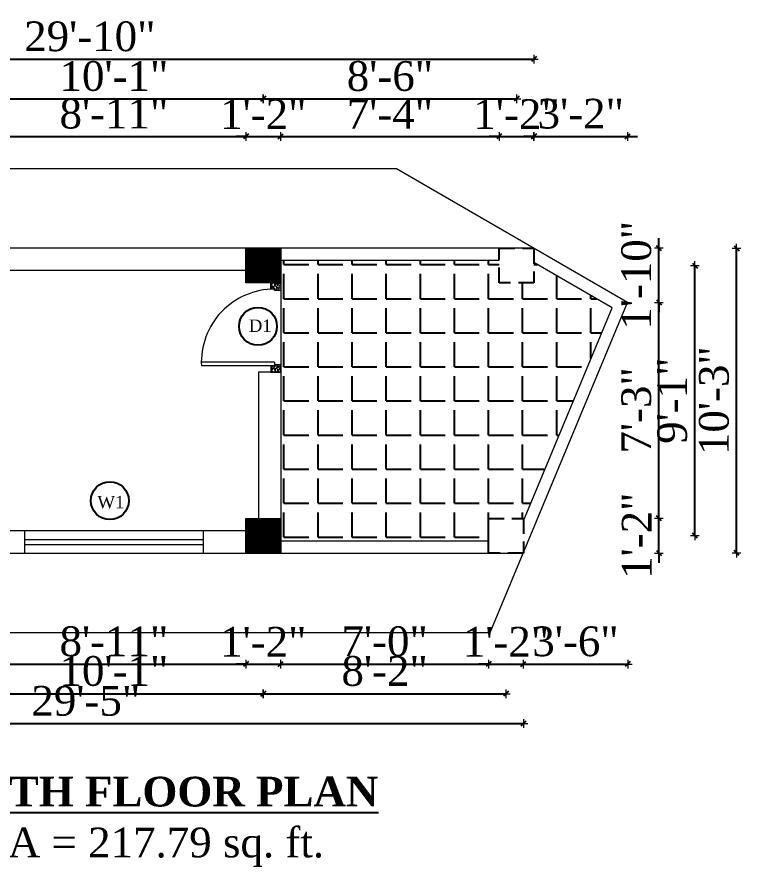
# Model space of a CAD drawing. Header units: inches. Extents: x 4069 to 291496, y -47643 to 12535.
# Drawn here: x 22164.6 to 22456.6, y 952.6 to 1295.6 of the extents above; entities that cross this region are included whole.
import ezdxf

# ---------------------------------------------------------------- set-up
doc = ezdxf.new("R2010")
doc.units = ezdxf.units.IN
doc.header["$LTSCALE"] = 5
doc.header["$MEASUREMENT"] = 0
doc.linetypes.add('HIDDEN', pattern=[0.375, 0.25, -0.125])
for name, color, linetype, lineweight in [('A-WALL', 7, 'Continuous', 9), ('Dimension', 7, 'Continuous', 18), ('DOOR', 62, 'Continuous', 0)]:
    doc.layers.add(name, color=color, linetype=linetype, lineweight=lineweight)
doc.layers.add('dim line', color=7, linetype='Continuous', lineweight=15, true_color=0xfab2b2)
doc.layers.add('TEXT', color=6, linetype='Continuous')
doc.layers.add('WALL', color=7, linetype='Continuous')
doc.styles.add('ordinary', font='times.ttf')
doc.dimstyles.new('Copy of 96', dxfattribs={"dimtxt": 7, "dimasz": 4, "dimexe": 0.5, "dimexo": 0.5, "dimgap": 3, "dimtad": 1, "dimdec": 1, "dimzin": 11, "dimdsep": 46, "dimlunit": 4, "dimtxsty": 'ordinary', "dimblk": 'OBLIQUE', "dimcen": 0.09, "dimse1": 1, "dimse2": 1, "dimclrt": 6, "dimazin": 0, "dimtfac": 1, "dimtdec": 1, "dimtix": 1, "dimtmove": 2, "dimatfit": 3, "dimldrblk": 'leader', "dimfxl": 0.5, "dimfxlon": 1, "dimtolj": 1, "dimtzin": 0, "dimarcsym": 0})
pattern_1 = [(45, (-4104.43878, 4866.88996), (-0.08838834765, 0.08838834765), [])]

# ---------------------------------------------------------------- blocks, each defined once
blk = doc.blocks.new('A$C27B36B59')
at = {"layer": 'DOOR'}
for p, q in [((0, 4), (0, 0)), ((2.5, 4), (0, 4)), ((2.5, 2.5), (2.5, 4)), ((0, 0), (3, 0)), ((3, 2.5), (2.5, 2.5)), ((3, 0), (3, 2.5))]:
    blk.add_line(p, q, dxfattribs=at)
for centre, radius, start, end in [((-1.4, -0.54), 4.75, 22.1411, 72.838), ((1.34, 2.09), 1.64, 45.138, 144.8948), ((2.21, 0.3), 2.49, 83.3149, 152.658), ((0.13, 0.37), 2.05, 349.4875, 93.6805), ((1.96, -0.47), 2.01, 58.7447, 166.495), ((-0.06, 0.32), 1.13, 343.542, 86.947), ((2.08, -0.4), 1.17, 38.2816, 160.1519)]:
    blk.add_arc(centre, radius, start, end, dxfattribs=at)
blk = doc.blocks.new('D2')
at = {"layer": 'DOOR'}
for p, q in [((74473.95, 24047.59), (74473.95, 24018.09)), ((74473.95, 24047.59), (74475.45, 24047.59)), ((74475.45, 24047.59), (74475.45, 24018.13))]:
    blk.add_line(p, q, dxfattribs=at)
blk.add_arc((74473.95, 24047.59), 29.5, 180, 272.9146, dxfattribs=at)
at = {"layer": 'DOOR', "xscale": -1, "rotation": 180}
blk.add_blockref('A$C27B36B59', (74441.95, 24050.09), dxfattribs=at)
at = {"layer": 'DOOR', "rotation": 180}
blk.add_blockref('A$C27B36B59', (74477.95, 24050.09), dxfattribs=at)
blk = doc.blocks.new('oblique')
at = {"color": 0, "lineweight": -2}
blk.add_line((0.25, 0.25), (-0.25, -0.25), dxfattribs=at)
at = {"layer": 'dim line', "lineweight": 9}
for p, q in [((-0.4375, 0), (0.4375, 0)), ((0, 0.4375), (0, -0.4375))]:
    blk.add_line(p, q, dxfattribs=at)
blk = doc.blocks.new('*D186')
at = {"layer": 'A-WALL', "color": 0, "lineweight": -2, "ltscale": 5, "transparency": 16777216}
blk.add_line((22150.45, 1034.51), (22256.95, 1034.51), dxfattribs=at)
at = {"layer": 'Defpoints', "color": 0, "ltscale": 5, "transparency": 16777216}
for p in [(22150.45, 1079.29), (22256.95, 1079.29), (22256.95, 1034.51)]:
    blk.add_point(p, dxfattribs=at)
at = {"layer": 'A-WALL', "color": 0, "lineweight": -2, "ltscale": 5, "transparency": 16777216, "xscale": 4, "yscale": 4, "zscale": 4, "rotation": 180}
blk.add_blockref('oblique', (22150.45, 1034.51), dxfattribs=at)
at = {"layer": 'A-WALL', "color": 0, "lineweight": -2, "ltscale": 5, "transparency": 16777216, "xscale": 4, "yscale": 4, "zscale": 4}
blk.add_blockref('oblique', (22256.95, 1034.51), dxfattribs=at)
at = {"layer": 'A-WALL', "color": 6, "ltscale": 5, "transparency": 16777216, "insert": (22203.7, 1043.61), "char_height": 12, "attachment_point": 5, "style": 'ordinary'}
blk.add_mtext('\\A1;8\'-11"', dxfattribs=at)
blk = doc.blocks.new('_OBLIQUE')
at = {"color": 0, "linetype": 'ByBlock'}
blk.add_line((-0.5, -0.5), (0.5, 0.5), dxfattribs=at)
blk = doc.blocks.new('leader')
at = {"layer": 'Dimension'}
for p, q in [((0, -4.328), (0, 4.328)), ((-4.424, 0), (4.424, 0))]:
    blk.add_line(p, q, dxfattribs=at)
blk = doc.blocks.new('*D187')
at = {"layer": 'A-WALL', "color": 0, "lineweight": -2, "ltscale": 5, "transparency": 16777216}
for p, q in [((22256.95, 1034.51), (22252.95, 1034.51)), ((22256.95, 1034.51), (22270.95, 1034.51)), ((22270.95, 1034.51), (22274.95, 1034.51))]:
    blk.add_line(p, q, dxfattribs=at)
at = {"layer": 'Defpoints', "color": 0, "ltscale": 5, "transparency": 16777216}
for p in [(22256.95, 1079.29), (22270.95, 1079.29), (22270.95, 1034.51)]:
    blk.add_point(p, dxfattribs=at)
at = {"layer": 'A-WALL', "color": 0, "lineweight": -2, "ltscale": 5, "transparency": 16777216, "xscale": 4, "yscale": 4, "zscale": 4}
blk.add_blockref('oblique', (22256.95, 1034.51), dxfattribs=at)
at = {"layer": 'A-WALL', "color": 0, "lineweight": -2, "ltscale": 5, "transparency": 16777216, "xscale": 4, "yscale": 4, "zscale": 4, "rotation": 180}
blk.add_blockref('oblique', (22270.95, 1034.51), dxfattribs=at)
at = {"layer": 'A-WALL', "color": 6, "ltscale": 5, "transparency": 16777216, "insert": (22263.95, 1043.51), "char_height": 12, "attachment_point": 5, "style": 'ordinary'}
blk.add_mtext('\\A1;1\'-2"', dxfattribs=at)
blk = doc.blocks.new('*D188')
at = {"layer": 'A-WALL', "color": 0, "lineweight": -2, "ltscale": 5, "transparency": 16777216}
blk.add_line((22270.95, 1034.51), (22354.82, 1034.51), dxfattribs=at)
at = {"layer": 'Defpoints', "color": 0, "ltscale": 5, "transparency": 16777216}
for p in [(22270.95, 1079.29), (22354.82, 1079.29), (22354.82, 1034.51)]:
    blk.add_point(p, dxfattribs=at)
at = {"layer": 'A-WALL', "color": 0, "lineweight": -2, "ltscale": 5, "transparency": 16777216, "xscale": 4, "yscale": 4, "zscale": 4, "rotation": 180}
blk.add_blockref('oblique', (22270.95, 1034.51), dxfattribs=at)
at = {"layer": 'A-WALL', "color": 0, "lineweight": -2, "ltscale": 5, "transparency": 16777216, "xscale": 4, "yscale": 4, "zscale": 4}
blk.add_blockref('oblique', (22354.82, 1034.51), dxfattribs=at)
at = {"layer": 'A-WALL', "color": 6, "ltscale": 5, "transparency": 16777216, "insert": (22312.88, 1043.63), "char_height": 12, "attachment_point": 5, "style": 'ordinary'}
blk.add_mtext('\\A1;7\'-0"', dxfattribs=at)
blk = doc.blocks.new('*D189')
at = {"layer": 'A-WALL', "color": 0, "lineweight": -2, "ltscale": 5, "transparency": 16777216}
for p, q in [((22354.82, 1034.51), (22350.82, 1034.51)), ((22354.82, 1034.51), (22368.82, 1034.51)), ((22368.82, 1034.51), (22372.82, 1034.51))]:
    blk.add_line(p, q, dxfattribs=at)
at = {"layer": 'Defpoints', "color": 0, "ltscale": 5, "transparency": 16777216}
for p in [(22354.82, 1079.29), (22368.82, 1079.29), (22368.82, 1034.51)]:
    blk.add_point(p, dxfattribs=at)
at = {"layer": 'A-WALL', "color": 0, "lineweight": -2, "ltscale": 5, "transparency": 16777216, "xscale": 4, "yscale": 4, "zscale": 4}
blk.add_blockref('oblique', (22354.82, 1034.51), dxfattribs=at)
at = {"layer": 'A-WALL', "color": 0, "lineweight": -2, "ltscale": 5, "transparency": 16777216, "xscale": 4, "yscale": 4, "zscale": 4, "rotation": 180}
blk.add_blockref('oblique', (22368.82, 1034.51), dxfattribs=at)
at = {"layer": 'A-WALL', "color": 6, "ltscale": 5, "transparency": 16777216, "insert": (22361.82, 1043.51), "char_height": 12, "attachment_point": 5, "style": 'ordinary'}
blk.add_mtext('\\A1;1\'-2"', dxfattribs=at)
blk = doc.blocks.new('*D191')
at = {"layer": 'A-WALL', "color": 0, "lineweight": -2, "ltscale": 5, "transparency": 16777216}
blk.add_line((22143.45, 1022.54), (22263.95, 1022.54), dxfattribs=at)
at = {"layer": 'Defpoints', "color": 0, "ltscale": 5, "transparency": 16777216}
for p in [(22143.45, 1086.29), (22263.95, 1086.29), (22263.95, 1022.54)]:
    blk.add_point(p, dxfattribs=at)
at = {"layer": 'A-WALL', "color": 0, "lineweight": -2, "ltscale": 5, "transparency": 16777216, "xscale": 4, "yscale": 4, "zscale": 4, "rotation": 180}
blk.add_blockref('oblique', (22143.45, 1022.54), dxfattribs=at)
at = {"layer": 'A-WALL', "color": 0, "lineweight": -2, "ltscale": 5, "transparency": 16777216, "xscale": 4, "yscale": 4, "zscale": 4}
blk.add_blockref('oblique', (22263.95, 1022.54), dxfattribs=at)
at = {"layer": 'A-WALL', "color": 6, "ltscale": 5, "transparency": 16777216, "insert": (22203.7, 1031.64), "char_height": 12, "attachment_point": 5, "style": 'ordinary'}
blk.add_mtext('\\A1;10\'-1"', dxfattribs=at)
blk = doc.blocks.new('*D192')
at = {"layer": 'A-WALL', "color": 0, "lineweight": -2, "ltscale": 5, "transparency": 16777216}
blk.add_line((22263.95, 1022.54), (22361.82, 1022.54), dxfattribs=at)
at = {"layer": 'Defpoints', "color": 0, "ltscale": 5, "transparency": 16777216}
for p in [(22263.95, 1086.29), (22361.82, 1086.29), (22361.82, 1022.54)]:
    blk.add_point(p, dxfattribs=at)
at = {"layer": 'A-WALL', "color": 0, "lineweight": -2, "ltscale": 5, "transparency": 16777216, "xscale": 4, "yscale": 4, "zscale": 4, "rotation": 180}
blk.add_blockref('oblique', (22263.95, 1022.54), dxfattribs=at)
at = {"layer": 'A-WALL', "color": 0, "lineweight": -2, "ltscale": 5, "transparency": 16777216, "xscale": 4, "yscale": 4, "zscale": 4}
blk.add_blockref('oblique', (22361.82, 1022.54), dxfattribs=at)
at = {"layer": 'A-WALL', "color": 6, "ltscale": 5, "transparency": 16777216, "insert": (22312.88, 1031.64), "char_height": 12, "attachment_point": 5, "style": 'ordinary'}
blk.add_mtext('\\A1;8\'-2"', dxfattribs=at)
blk = doc.blocks.new('*D193')
at = {"layer": 'A-WALL', "color": 0, "lineweight": -2, "ltscale": 5, "transparency": 16777216}
blk.add_line((22015.95, 1010.49), (22368.82, 1010.49), dxfattribs=at)
at = {"layer": 'Defpoints', "color": 0, "ltscale": 5, "transparency": 16777216}
for p in [(22015.95, 1079.29), (22368.82, 1079.29), (22368.82, 1010.49)]:
    blk.add_point(p, dxfattribs=at)
at = {"layer": 'A-WALL', "color": 0, "lineweight": -2, "ltscale": 5, "transparency": 16777216, "xscale": 4, "yscale": 4, "zscale": 4, "rotation": 180}
blk.add_blockref('oblique', (22015.95, 1010.49), dxfattribs=at)
at = {"layer": 'A-WALL', "color": 0, "lineweight": -2, "ltscale": 5, "transparency": 16777216, "xscale": 4, "yscale": 4, "zscale": 4}
blk.add_blockref('oblique', (22368.82, 1010.49), dxfattribs=at)
at = {"layer": 'A-WALL', "color": 6, "ltscale": 5, "transparency": 16777216, "insert": (22192.38, 1019.61), "char_height": 12, "attachment_point": 5, "style": 'ordinary'}
blk.add_mtext('\\A1;29\'-5"', dxfattribs=at)
blk = doc.blocks.new('*D202')
at = {"layer": 'A-WALL', "color": 0, "lineweight": -2, "ltscale": 5, "transparency": 16777216}
blk.add_line((22150.45, 1247.39), (22256.95, 1247.39), dxfattribs=at)
at = {"layer": 'Defpoints', "color": 0, "ltscale": 5, "transparency": 16777216}
for p in [(22256.95, 1247.39), (22150.45, 1202.28), (22256.95, 1202.28)]:
    blk.add_point(p, dxfattribs=at)
at = {"layer": 'A-WALL', "color": 0, "lineweight": -2, "ltscale": 5, "transparency": 16777216, "xscale": 4, "yscale": 4, "zscale": 4, "rotation": 180}
blk.add_blockref('oblique', (22150.45, 1247.39), dxfattribs=at)
at = {"layer": 'A-WALL', "color": 0, "lineweight": -2, "ltscale": 5, "transparency": 16777216, "xscale": 4, "yscale": 4, "zscale": 4}
blk.add_blockref('oblique', (22256.95, 1247.39), dxfattribs=at)
at = {"layer": 'A-WALL', "color": 6, "ltscale": 5, "transparency": 16777216, "insert": (22203.7, 1256.49), "char_height": 12, "attachment_point": 5, "style": 'ordinary'}
blk.add_mtext('\\A1;8\'-11"', dxfattribs=at)
blk = doc.blocks.new('*D203')
at = {"layer": 'A-WALL', "color": 0, "lineweight": -2, "ltscale": 5, "transparency": 16777216}
for p, q in [((22256.95, 1247.39), (22252.95, 1247.39)), ((22256.95, 1247.39), (22270.95, 1247.39)), ((22270.95, 1247.39), (22274.95, 1247.39))]:
    blk.add_line(p, q, dxfattribs=at)
at = {"layer": 'Defpoints', "color": 0, "ltscale": 5, "transparency": 16777216}
for p in [(22270.95, 1247.39), (22256.95, 1202.28), (22270.95, 1202.28)]:
    blk.add_point(p, dxfattribs=at)
at = {"layer": 'A-WALL', "color": 0, "lineweight": -2, "ltscale": 5, "transparency": 16777216, "xscale": 4, "yscale": 4, "zscale": 4}
blk.add_blockref('oblique', (22256.95, 1247.39), dxfattribs=at)
at = {"layer": 'A-WALL', "color": 0, "lineweight": -2, "ltscale": 5, "transparency": 16777216, "xscale": 4, "yscale": 4, "zscale": 4, "rotation": 180}
blk.add_blockref('oblique', (22270.95, 1247.39), dxfattribs=at)
at = {"layer": 'A-WALL', "color": 6, "ltscale": 5, "transparency": 16777216, "insert": (22263.95, 1256.39), "char_height": 12, "attachment_point": 5, "style": 'ordinary'}
blk.add_mtext('\\A1;1\'-2"', dxfattribs=at)
blk = doc.blocks.new('*D204')
at = {"layer": 'A-WALL', "color": 0, "lineweight": -2, "ltscale": 5, "transparency": 16777216}
blk.add_line((22270.95, 1247.39), (22359.07, 1247.39), dxfattribs=at)
at = {"layer": 'Defpoints', "color": 0, "ltscale": 5, "transparency": 16777216}
for p in [(22359.07, 1247.39), (22270.95, 1202.28), (22359.07, 1202.28)]:
    blk.add_point(p, dxfattribs=at)
at = {"layer": 'A-WALL', "color": 0, "lineweight": -2, "ltscale": 5, "transparency": 16777216, "xscale": 4, "yscale": 4, "zscale": 4, "rotation": 180}
blk.add_blockref('oblique', (22270.95, 1247.39), dxfattribs=at)
at = {"layer": 'A-WALL', "color": 0, "lineweight": -2, "ltscale": 5, "transparency": 16777216, "xscale": 4, "yscale": 4, "zscale": 4}
blk.add_blockref('oblique', (22359.07, 1247.39), dxfattribs=at)
at = {"layer": 'A-WALL', "color": 6, "ltscale": 5, "transparency": 16777216, "insert": (22315.01, 1256.51), "char_height": 12, "attachment_point": 5, "style": 'ordinary'}
blk.add_mtext('\\A1;7\'-4"', dxfattribs=at)
blk = doc.blocks.new('*D205')
at = {"layer": 'A-WALL', "color": 0, "lineweight": -2, "ltscale": 5, "transparency": 16777216}
for p, q in [((22359.07, 1247.39), (22355.07, 1247.39)), ((22359.07, 1247.39), (22373.07, 1247.39)), ((22373.07, 1247.39), (22377.07, 1247.39))]:
    blk.add_line(p, q, dxfattribs=at)
at = {"layer": 'Defpoints', "color": 0, "ltscale": 5, "transparency": 16777216}
for p in [(22373.07, 1247.39), (22359.07, 1202.28), (22373.07, 1202.28)]:
    blk.add_point(p, dxfattribs=at)
at = {"layer": 'A-WALL', "color": 0, "lineweight": -2, "ltscale": 5, "transparency": 16777216, "xscale": 4, "yscale": 4, "zscale": 4}
blk.add_blockref('oblique', (22359.07, 1247.39), dxfattribs=at)
at = {"layer": 'A-WALL', "color": 0, "lineweight": -2, "ltscale": 5, "transparency": 16777216, "xscale": 4, "yscale": 4, "zscale": 4, "rotation": 180}
blk.add_blockref('oblique', (22373.07, 1247.39), dxfattribs=at)
at = {"layer": 'A-WALL', "color": 6, "ltscale": 5, "transparency": 16777216, "insert": (22366.07, 1256.39), "char_height": 12, "attachment_point": 5, "style": 'ordinary'}
blk.add_mtext('\\A1;1\'-2"', dxfattribs=at)
blk = doc.blocks.new('*D206')
at = {"layer": 'A-WALL', "color": 0, "lineweight": -2, "ltscale": 5, "transparency": 16777216}
for p, q in [((22373.07, 1247.39), (22369.07, 1247.39)), ((22373.07, 1247.39), (22410.89, 1247.39)), ((22410.89, 1247.39), (22414.89, 1247.39))]:
    blk.add_line(p, q, dxfattribs=at)
at = {"layer": 'Defpoints', "color": 0, "ltscale": 5, "transparency": 16777216}
for p in [(22410.89, 1247.39), (22373.07, 1202.28), (22410.89, 1180.42)]:
    blk.add_point(p, dxfattribs=at)
at = {"layer": 'A-WALL', "color": 0, "lineweight": -2, "ltscale": 5, "transparency": 16777216, "xscale": 4, "yscale": 4, "zscale": 4}
blk.add_blockref('oblique', (22373.07, 1247.39), dxfattribs=at)
at = {"layer": 'A-WALL', "color": 0, "lineweight": -2, "ltscale": 5, "transparency": 16777216, "xscale": 4, "yscale": 4, "zscale": 4, "rotation": 180}
blk.add_blockref('oblique', (22410.89, 1247.39), dxfattribs=at)
at = {"layer": 'A-WALL', "color": 6, "ltscale": 5, "transparency": 16777216, "insert": (22391.98, 1256.49), "char_height": 12, "attachment_point": 5, "style": 'ordinary'}
blk.add_mtext('\\A1;3\'-2"', dxfattribs=at)
blk = doc.blocks.new('*D207')
at = {"layer": 'A-WALL', "color": 0, "lineweight": -2, "ltscale": 5, "transparency": 16777216}
blk.add_line((22368.82, 1034.51), (22410.89, 1034.51), dxfattribs=at)
at = {"layer": 'Defpoints', "color": 0, "ltscale": 5, "transparency": 16777216}
for p in [(22410.89, 1180.42), (22368.82, 1079.29), (22410.89, 1034.51)]:
    blk.add_point(p, dxfattribs=at)
at = {"layer": 'A-WALL', "color": 0, "lineweight": -2, "ltscale": 5, "transparency": 16777216, "xscale": 4, "yscale": 4, "zscale": 4, "rotation": 180}
blk.add_blockref('oblique', (22368.82, 1034.51), dxfattribs=at)
at = {"layer": 'A-WALL', "color": 0, "lineweight": -2, "ltscale": 5, "transparency": 16777216, "xscale": 4, "yscale": 4, "zscale": 4}
blk.add_blockref('oblique', (22410.89, 1034.51), dxfattribs=at)
at = {"layer": 'A-WALL', "color": 6, "ltscale": 5, "transparency": 16777216, "insert": (22389.85, 1043.61), "char_height": 12, "attachment_point": 5, "style": 'ordinary'}
blk.add_mtext('\\A1;3\'-6"', dxfattribs=at)
blk = doc.blocks.new('*D209')
at = {"layer": 'A-WALL', "color": 0, "lineweight": -2, "ltscale": 5, "transparency": 16777216}
blk.add_line((22143.45, 1262.57), (22263.95, 1262.57), dxfattribs=at)
at = {"layer": 'Defpoints', "color": 0, "ltscale": 5, "transparency": 16777216}
for p in [(22263.95, 1262.57), (22143.45, 1195.28), (22263.95, 1195.28)]:
    blk.add_point(p, dxfattribs=at)
at = {"layer": 'A-WALL', "color": 0, "lineweight": -2, "ltscale": 5, "transparency": 16777216, "xscale": 4, "yscale": 4, "zscale": 4, "rotation": 180}
blk.add_blockref('oblique', (22143.45, 1262.57), dxfattribs=at)
at = {"layer": 'A-WALL', "color": 0, "lineweight": -2, "ltscale": 5, "transparency": 16777216, "xscale": 4, "yscale": 4, "zscale": 4}
blk.add_blockref('oblique', (22263.95, 1262.57), dxfattribs=at)
at = {"layer": 'A-WALL', "color": 6, "ltscale": 5, "transparency": 16777216, "insert": (22203.7, 1271.67), "char_height": 12, "attachment_point": 5, "style": 'ordinary'}
blk.add_mtext('\\A1;10\'-1"', dxfattribs=at)
blk = doc.blocks.new('*D210')
at = {"layer": 'A-WALL', "color": 0, "lineweight": -2, "ltscale": 5, "transparency": 16777216}
blk.add_line((22263.95, 1262.57), (22366.07, 1262.57), dxfattribs=at)
at = {"layer": 'Defpoints', "color": 0, "ltscale": 5, "transparency": 16777216}
for p in [(22366.07, 1262.57), (22263.95, 1195.28), (22366.07, 1195.28)]:
    blk.add_point(p, dxfattribs=at)
at = {"layer": 'A-WALL', "color": 0, "lineweight": -2, "ltscale": 5, "transparency": 16777216, "xscale": 4, "yscale": 4, "zscale": 4, "rotation": 180}
blk.add_blockref('oblique', (22263.95, 1262.57), dxfattribs=at)
at = {"layer": 'A-WALL', "color": 0, "lineweight": -2, "ltscale": 5, "transparency": 16777216, "xscale": 4, "yscale": 4, "zscale": 4}
blk.add_blockref('oblique', (22366.07, 1262.57), dxfattribs=at)
at = {"layer": 'A-WALL', "color": 6, "ltscale": 5, "transparency": 16777216, "insert": (22315.01, 1271.67), "char_height": 12, "attachment_point": 5, "style": 'ordinary'}
blk.add_mtext('\\A1;8\'-6"', dxfattribs=at)
blk = doc.blocks.new('*D211')
at = {"layer": 'A-WALL', "color": 0, "lineweight": -2, "ltscale": 5, "transparency": 16777216}
blk.add_line((22014.91, 1278.57), (22373.07, 1278.57), dxfattribs=at)
at = {"layer": 'Defpoints', "color": 0, "ltscale": 5, "transparency": 16777216}
for p in [(22373.07, 1278.57), (22014.91, 1202.28), (22373.07, 1202.28)]:
    blk.add_point(p, dxfattribs=at)
at = {"layer": 'A-WALL', "color": 0, "lineweight": -2, "ltscale": 5, "transparency": 16777216, "xscale": 4, "yscale": 4, "zscale": 4, "rotation": 180}
blk.add_blockref('oblique', (22014.91, 1278.57), dxfattribs=at)
at = {"layer": 'A-WALL', "color": 0, "lineweight": -2, "ltscale": 5, "transparency": 16777216, "xscale": 4, "yscale": 4, "zscale": 4}
blk.add_blockref('oblique', (22373.07, 1278.57), dxfattribs=at)
at = {"layer": 'A-WALL', "color": 6, "ltscale": 5, "transparency": 16777216, "insert": (22193.99, 1287.69), "char_height": 12, "attachment_point": 5, "style": 'ordinary'}
blk.add_mtext('\\A1;29\'-10"', dxfattribs=at)
blk = doc.blocks.new('*D212')
at = {"layer": 'A-WALL', "color": 0, "lineweight": -2, "ltscale": 5, "transparency": 16777216}
for p, q in [((22423.52, 1093.29), (22423.52, 1097.29)), ((22423.52, 1079.29), (22423.52, 1093.29)), ((22423.52, 1079.29), (22423.52, 1075.29))]:
    blk.add_line(p, q, dxfattribs=at)
at = {"layer": 'Defpoints', "color": 0, "ltscale": 5, "transparency": 16777216}
for p in [(22368.82, 1093.29), (22423.52, 1093.29), (22368.82, 1079.29)]:
    blk.add_point(p, dxfattribs=at)
at = {"layer": 'A-WALL', "color": 0, "lineweight": -2, "ltscale": 5, "transparency": 16777216, "xscale": 4, "yscale": 4, "zscale": 4}
for p, rotation in [((22423.52, 1093.29), 270), ((22423.52, 1079.29), 90)]:
    blk.add_blockref('oblique', p, dxfattribs=dict(at, rotation=rotation))
at = {"layer": 'A-WALL', "color": 6, "ltscale": 5, "transparency": 16777216, "insert": (22414.52, 1086.29), "char_height": 12, "attachment_point": 5, "rotation": 90, "style": 'ordinary'}
blk.add_mtext('\\A1;1\'-2"', dxfattribs=at)
blk = doc.blocks.new('*D213')
at = {"layer": 'A-WALL', "color": 0, "lineweight": -2, "ltscale": 5, "transparency": 16777216}
blk.add_line((22423.52, 1093.29), (22423.52, 1180.42), dxfattribs=at)
at = {"layer": 'Defpoints', "color": 0, "ltscale": 5, "transparency": 16777216}
for p in [(22410.89, 1180.42), (22423.52, 1180.42), (22368.82, 1093.29)]:
    blk.add_point(p, dxfattribs=at)
at = {"layer": 'A-WALL', "color": 0, "lineweight": -2, "ltscale": 5, "transparency": 16777216, "xscale": 4, "yscale": 4, "zscale": 4}
for p, rotation in [((22423.52, 1180.42), 90), ((22423.52, 1093.29), 270)]:
    blk.add_blockref('oblique', p, dxfattribs=dict(at, rotation=rotation))
at = {"layer": 'A-WALL', "color": 6, "ltscale": 5, "transparency": 16777216, "insert": (22414.4, 1136.86), "char_height": 12, "attachment_point": 5, "rotation": 90, "style": 'ordinary'}
blk.add_mtext('\\A1;7\'-3"', dxfattribs=at)
blk = doc.blocks.new('*D214')
at = {"layer": 'A-WALL', "color": 0, "lineweight": -2, "ltscale": 5, "transparency": 16777216}
for p, q in [((22423.52, 1202.28), (22423.52, 1206.28)), ((22423.52, 1180.42), (22423.52, 1202.28)), ((22423.52, 1180.42), (22423.52, 1176.42))]:
    blk.add_line(p, q, dxfattribs=at)
at = {"layer": 'Defpoints', "color": 0, "ltscale": 5, "transparency": 16777216}
for p in [(22373.07, 1202.28), (22423.52, 1202.28), (22410.89, 1180.42)]:
    blk.add_point(p, dxfattribs=at)
at = {"layer": 'A-WALL', "color": 0, "lineweight": -2, "ltscale": 5, "transparency": 16777216, "xscale": 4, "yscale": 4, "zscale": 4}
for p, rotation in [((22423.52, 1202.28), 270), ((22423.52, 1180.42), 90)]:
    blk.add_blockref('oblique', p, dxfattribs=dict(at, rotation=rotation))
at = {"layer": 'A-WALL', "color": 6, "ltscale": 5, "transparency": 16777216, "insert": (22414.42, 1191.35), "char_height": 12, "attachment_point": 5, "rotation": 90, "style": 'ordinary'}
blk.add_mtext('\\A1;1\'-10"', dxfattribs=at)
blk = doc.blocks.new('*D215')
at = {"layer": 'A-WALL', "color": 0, "lineweight": -2, "ltscale": 5, "transparency": 16777216}
blk.add_line((22437.99, 1086.29), (22437.99, 1195.28), dxfattribs=at)
at = {"layer": 'Defpoints', "color": 0, "ltscale": 5, "transparency": 16777216}
for p in [(22366.07, 1195.28), (22437.99, 1195.28), (22361.82, 1086.29)]:
    blk.add_point(p, dxfattribs=at)
at = {"layer": 'A-WALL', "color": 0, "lineweight": -2, "ltscale": 5, "transparency": 16777216, "xscale": 4, "yscale": 4, "zscale": 4}
for p, rotation in [((22437.99, 1195.28), 90), ((22437.99, 1086.29), 270)]:
    blk.add_blockref('oblique', p, dxfattribs=dict(at, rotation=rotation))
at = {"layer": 'A-WALL', "color": 6, "ltscale": 5, "transparency": 16777216, "insert": (22428.87, 1140.78), "char_height": 12, "attachment_point": 5, "rotation": 90, "style": 'ordinary'}
blk.add_mtext('\\A1;9\'-1"', dxfattribs=at)
blk = doc.blocks.new('*D216')
at = {"layer": 'A-WALL', "color": 0, "lineweight": -2, "ltscale": 5, "transparency": 16777216}
blk.add_line((22454.84, 1079.29), (22454.84, 1202.28), dxfattribs=at)
at = {"layer": 'Defpoints', "color": 0, "ltscale": 5, "transparency": 16777216}
for p in [(22373.07, 1202.28), (22454.84, 1202.28), (22368.82, 1079.29)]:
    blk.add_point(p, dxfattribs=at)
at = {"layer": 'A-WALL', "color": 0, "lineweight": -2, "ltscale": 5, "transparency": 16777216, "xscale": 4, "yscale": 4, "zscale": 4}
for p, rotation in [((22454.84, 1202.28), 90), ((22454.84, 1079.29), 270)]:
    blk.add_blockref('oblique', p, dxfattribs=dict(at, rotation=rotation))
at = {"layer": 'A-WALL', "color": 6, "ltscale": 5, "transparency": 16777216, "insert": (22445.74, 1140.78), "char_height": 12, "attachment_point": 5, "rotation": 90, "style": 'ordinary'}
blk.add_mtext('\\A1;10\'-3"', dxfattribs=at)

msp = doc.modelspace()

# ---------------------------------------------------------------- hatches: boundary and pattern name
at = {"layer": 'A-WALL', "ltscale": 5}
h = msp.add_hatch(dxfattribs=at)
h.set_pattern_fill('ANSI31', color=256)
h.set_pattern_definition(pattern_1)
h.paths.add_polyline_path([(22270.9501, 1188.27869), (22270.9501, 1202.27869), (22256.9501, 1202.27869), (22256.9501, 1188.27869)])
h = msp.add_hatch(dxfattribs=at)
h.set_pattern_fill('ANSI31', color=256)
h.set_pattern_definition(pattern_1)
h.paths.add_polyline_path([(22256.9501, 1079.28842), (22270.9501, 1079.28842), (22270.9501, 1093.28842), (22256.9501, 1093.28842)])
at = {"layer": 'WALL', "linetype": 'ByBlock', "ltscale": 5, "true_color": 0xf8991e}
h = msp.add_hatch(dxfattribs=at)
h.set_pattern_fill('ANGLE', color=30, scale=50)
h.set_pattern_definition([(0, (-6025.222, 4866.89), (0, 13.75), [10, -3.75]), (90, (-6025.222, 4866.89), (-13.75, 8e-16), [10, -3.75])])
h.paths.add_polyline_path([(22404.5861, 1178.29181), (22373.07091, 1196.50386), (22373.07091, 1188.27869), (22359.07091, 1188.27869), (22359.07091, 1197.27869), (22270.9501, 1197.27869), (22270.9501, 1152.27869), (22270.9501, 1084.28842), (22354.81605, 1084.28842), (22354.81605, 1093.28842), (22368.81605, 1093.28842), (22368.81605, 1092.30616)])

# ---------------------------------------------------------------- linework, layer by layer
at = {"layer": 'A-WALL', "ltscale": 5}
for p, q in [((22317.69625, 1234.27869), (22014.63604, 1234.27869)), ((22410.88868, 1180.42449), (22317.69625, 1234.27869)), ((22373.07091, 1202.27869), (22014.90734, 1202.27869)), ((22359.07091, 1197.27869), (22270.9501, 1197.27869)), ((22404.5861, 1178.29181), (22373.07091, 1196.50386)), ((22256.9501, 1193.27869), (22150.4501, 1193.27869)), ((22270.9501, 1188.27869), (22270.9501, 1152.27869)), ((22355.50404, 1047.28842), (22410.88868, 1180.42449)), ((22368.81605, 1092.30616), (22404.5861, 1178.29181)), ((22261.9501, 1152.27869), (22261.9501, 1093.28842)), ((22270.9501, 1152.27869), (22261.9501, 1152.27869)), ((22270.9501, 1152.27869), (22270.9501, 1093.28842)), ((22256.9501, 1088.28842), (22150.4501, 1088.28842)), ((22167.7001, 1088.28842), (22167.7001, 1079.28842)), ((22239.7001, 1088.28842), (22239.7001, 1079.28842)), ((22167.7001, 1084.78842), (22239.7001, 1084.78842)), ((22270.9501, 1084.28842), (22354.81605, 1084.28842)), ((22167.7001, 1082.78842), (22239.7001, 1082.78842)), ((22015.9501, 1079.28842), (22368.81605, 1079.28842)), ((22016.22141, 1047.28842), (22355.50404, 1047.28842))]:
    msp.add_line(p, q, dxfattribs=at)
at = {"layer": 'A-WALL', "ltscale": 5, "elevation": -58.16904}
for points in [[(22256.9501, 1202.27869), (22270.9501, 1202.27869), (22270.9501, 1188.27869), (22256.9501, 1188.27869)], [(22256.9501, 1093.28842), (22270.9501, 1093.28842), (22270.9501, 1079.28842), (22256.9501, 1079.28842)]]:
    msp.add_lwpolyline(points, close=True, dxfattribs=at)
at = {"layer": 'TEXT'}
for centre in [(22261.79145, 1170.75146, -58.16904), (22202.06054, 1100.42393, -58.16904)]:
    msp.add_circle(centre, 7.64038, dxfattribs=at)
at = {"layer": 'WALL', "color": 2, "linetype": 'HIDDEN', "ltscale": 5, "elevation": -58.16904}
for points in [[(22359.07091, 1202.27869), (22373.07091, 1202.27869), (22373.07091, 1188.27869), (22359.07091, 1188.27869)], [(22354.81605, 1093.28842), (22368.81605, 1093.28842), (22368.81605, 1079.28842), (22354.81605, 1079.28842)]]:
    msp.add_lwpolyline(points, close=True, dxfattribs=at)

# ---------------------------------------------------------------- block references
at = {"layer": 'WALL', "color": 2, "linetype": 'ByBlock', "rotation": 270.0000000001951}
msp.add_blockref('D2', (-1779.13782, 75630.22991, -58.16904), dxfattribs=at)

# ---------------------------------------------------------------- texts
at = {"layer": 'TEXT', "style": 'ordinary'}
msp.add_text('D1', height=5, dxfattribs=at).set_placement((22258.084, 1168.5187, -58.16904))
msp.add_text('W1', height=5, rotation=0.0003881, dxfattribs=at).set_placement((22197.02754, 1097.35981, -58.16904))
at = {"layer": 'TEXT', "char_height": 12, "width": 219.8150831, "attachment_point": 8, "rotation": 359.9996119, "style": 'ordinary'}
for s, insert in [('{\\fTimes New Roman|b1|i0|c0|p18;\\LFOURTH FLOOR PLAN}', (22210.15882, 976.88306, -58.16904)), ('AREA = 217.79 sq. ft.', (22206.57405, 952.64231, -58.16904))]:
    msp.add_mtext(s, dxfattribs=dict(at, insert=insert))

# ---------------------------------------------------------------- dimensions: what is measured, and where the dimension line sits
at = {"layer": 'A-WALL', "ltscale": 5}
for base, p1, p2, picture, middle in [((22373.07091, 1278.56629, -58.16904), (22014.90734, 1202.27869, -58.16904), (22373.07091, 1202.27869, -58.16904), '*D211', (22193.98913, 1287.68742, -58.16904)), ((22263.9501006573, 1262.5653322837, -58.169039764), (22143.4501006573, 1195.2786872229, -58.169039764), (22263.9501006573, 1195.2786872229, -58.169039764), '*D209', (22203.7001006573, 1271.6691534806, -58.169039764)), ((22366.07091, 1262.56533, -58.16904), (22263.9501, 1195.27869, -58.16904), (22366.07091, 1195.27869, -58.16904), '*D210', (22315.01051, 1271.66915, -58.16904)), ((22256.9501006573, 1247.3890678818, -58.169039764), (22150.4501006573, 1202.2786872229, -58.169039764), (22256.9501006573, 1202.2786872229, -58.169039764), '*D202', (22203.7001006573, 1256.4928890786, -58.169039764)), ((22270.9501, 1247.38907, -58.16904), (22256.9501, 1202.27869, -58.16904), (22270.9501, 1202.27869, -58.16904), '*D203', (22263.9501, 1256.38907, -58.16904)), ((22359.07091, 1247.38907, -58.16904), (22270.9501, 1202.27869, -58.16904), (22359.07091, 1202.27869, -58.16904), '*D204', (22315.01051, 1256.51019, -58.16904)), ((22373.07091, 1247.38907, -58.16904), (22359.07091, 1202.27869, -58.16904), (22373.07091, 1202.27869, -58.16904), '*D205', (22366.07091, 1256.38907, -58.16904)), ((22410.88868, 1247.38907, -58.16904), (22373.07091, 1202.27869, -58.16904), (22410.88868, 1180.42449, -58.16904), '*D206', (22391.9798, 1256.49289, -58.16904)), ((22410.88868, 1034.509, -58.16904), (22368.81605, 1079.28842, -58.16904), (22410.88868, 1180.42449, -58.16904), '*D207', (22389.85237, 1043.61282, -58.16904)), ((22263.9501006573, 1022.5363237795, -58.169039764), (22143.4501006573, 1086.2884170975, -58.169039764), (22263.9501006573, 1086.2884170975, -58.169039764), '*D191', (22203.7001006573, 1031.6401449764, -58.169039764)), ((22361.81605, 1022.53632, -58.16904), (22263.9501, 1086.28842, -58.16904), (22361.81605, 1086.28842, -58.16904), '*D192', (22312.88308, 1031.64014, -58.16904)), ((22368.81605, 1010.4852, -58.16904), (22015.9501, 1079.28842, -58.16904), (22368.81605, 1079.28842, -58.16904), '*D193', (22192.38308, 1019.60632, -58.16904)), ((22256.9501006573, 1034.5089964937, -58.169039764), (22150.4501006573, 1079.2884170975, -58.169039764), (22256.9501006573, 1079.2884170975, -58.169039764), '*D186', (22203.7001006573, 1043.6128176905, -58.169039764)), ((22270.9501, 1034.509, -58.16904), (22256.9501, 1079.28842, -58.16904), (22270.9501, 1079.28842, -58.16904), '*D187', (22263.9501, 1043.509, -58.16904)), ((22354.81605, 1034.509, -58.16904), (22270.9501, 1079.28842, -58.16904), (22354.81605, 1079.28842, -58.16904), '*D188', (22312.88308, 1043.63012, -58.16904)), ((22368.81605, 1034.509, -58.16904), (22354.81605, 1079.28842, -58.16904), (22368.81605, 1079.28842, -58.16904), '*D189', (22361.81605, 1043.509, -58.16904))]:
    dim = msp.add_linear_dim(base=base, p1=p1, p2=p2, dimstyle='Copy of 96', override={"dimtxt": 12, "dimdec": 0, "dimblk": 'oblique', "dimtdec": 0, "dimarcsym": 1}, dxfattribs=at)
    dim.commit()
    dim.dimension.update_dxf_attribs({"geometry": picture, "text_midpoint": middle})
for base, p1, p2, picture, middle in [((22423.5223, 1202.27869, -58.16904), (22410.88868, 1180.42449, -58.16904), (22373.07091, 1202.27869, -58.16904), '*D214', (22414.41848, 1191.35159, -58.16904)), ((22454.84364, 1202.27869, -58.16904), (22368.81605, 1079.28842, -58.16904), (22373.07091, 1202.27869, -58.16904), '*D216', (22445.73982, 1140.78355, -58.16904)), ((22437.98661, 1195.27869, -58.16904), (22361.81605, 1086.28842, -58.16904), (22366.07091, 1195.27869, -58.16904), '*D215', (22428.86549, 1140.78355, -58.16904)), ((22423.5223, 1180.42449, -58.16904), (22368.81605, 1093.28842, -58.16904), (22410.88868, 1180.42449, -58.16904), '*D213', (22414.40117, 1136.85646, -58.16904)), ((22423.5223, 1093.28842, -58.16904), (22368.81605, 1079.28842, -58.16904), (22368.81605, 1093.28842, -58.16904), '*D212', (22414.5223, 1086.28842, -58.16904))]:
    dim = msp.add_linear_dim(base=base, p1=p1, p2=p2, angle=90, dimstyle='Copy of 96', override={"dimtxt": 12, "dimdec": 0, "dimblk": 'oblique', "dimtdec": 0, "dimarcsym": 1}, dxfattribs=at)
    dim.commit()
    dim.dimension.update_dxf_attribs({"geometry": picture, "text_midpoint": middle})

doc.saveas('drawing.dxf')
